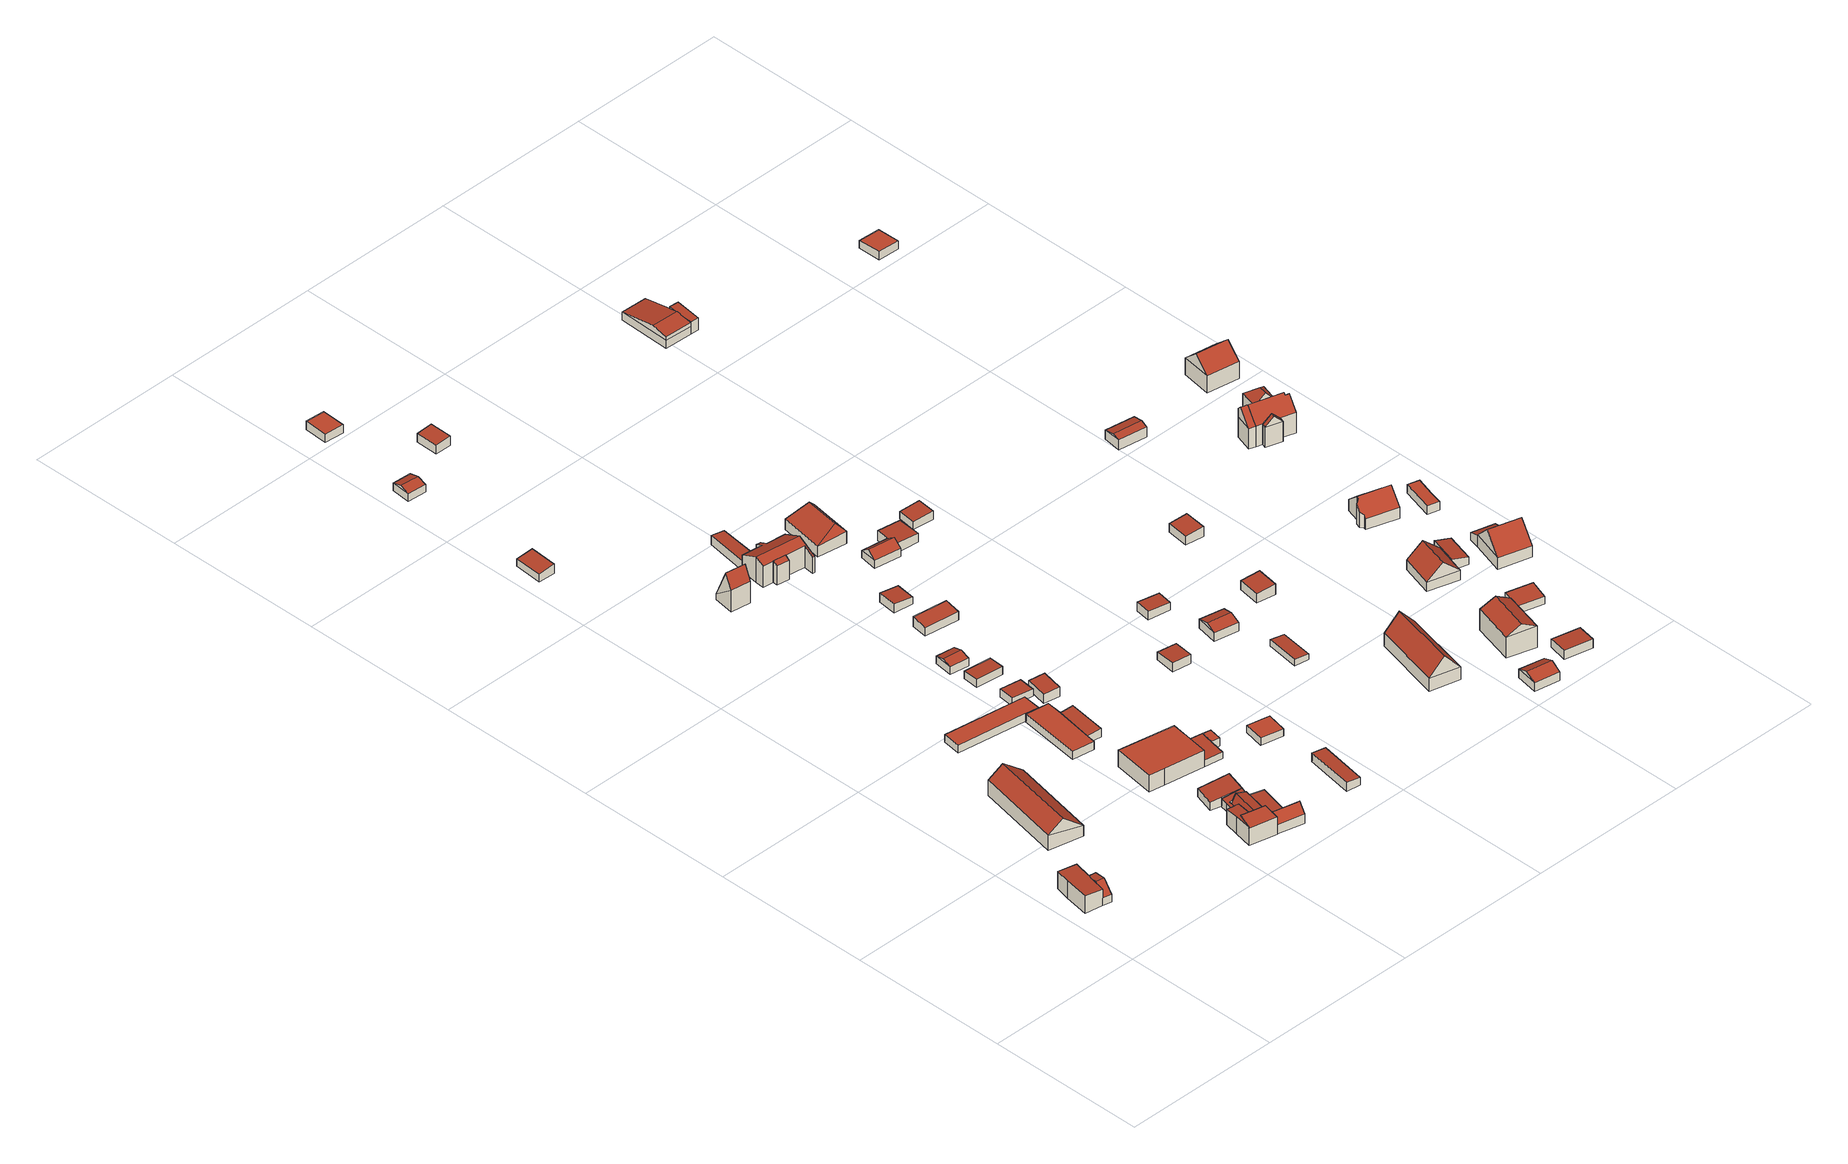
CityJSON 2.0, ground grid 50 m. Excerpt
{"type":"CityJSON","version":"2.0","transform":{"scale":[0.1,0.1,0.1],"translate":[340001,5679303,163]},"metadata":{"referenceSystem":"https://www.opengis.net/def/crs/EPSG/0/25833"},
"CityObjects":{
"building1":{"type":"Building","attributes":{"Gemeindeschluessel":14729160,"Geometrietyp2DReferenz":"3000","function":"31001_9998","roofType":"9999"},"children":["building1-1","building1-2"]},
"building1-1":{"type":"BuildingPart","attributes":{"Dachtyp_tdc":"tdcGableRoof","Dachneigung":45.2,"QualitaetDacherkennung":87,"Geometrietyp2DReferenz":"3000","roofType":"3100","measuredHeight":5.85},"parents":["building1"],"geometry":[{"type":"MultiSurface","lod":"2","boundaries":[[[0,1,2,3]],[[4,5,6,7]],[[5,0,3,6]],[[0,5,8]],[[1,0,8,9,10]],[[5,4,11,9,8]],[[3,2,7,6]],[[7,2,1,4]],[[9,11,10]],[[10,11,4,1]]],"semantics":{"surfaces":[{"type":"WallSurface"},{"type":"RoofSurface"},{"type":"GroundSurface"},{"type":"ClosureSurface"}],"values":[0,0,0,0,1,1,2,3,0,3]}}]},
"building1-2":{"type":"BuildingPart","attributes":{"Dachtyp_tdc":"tdcPolyFlatRoof","Dachneigung":2.84,"QualitaetDacherkennung":63,"Geometrietyp2DReferenz":"3000","roofType":"2100","measuredHeight":5.68},"parents":["building1"],"geometry":[{"type":"MultiSurface","lod":"2","boundaries":[[[12,13,4,7,14]],[[15,16,17,2,1]],[[16,18,19,17]],[[18,20,21,19]],[[20,12,14,21]],[[20,18,16,15,10,11,13,12]],[[14,7,2,17,19,21]],[[1,10,15]],[[11,4,13]],[[1,2,7,4]],[[1,4,11,10]]],"semantics":{"surfaces":[{"type":"WallSurface"},{"type":"RoofSurface"},{"type":"GroundSurface"},{"type":"ClosureSurface"}],"values":[0,0,0,0,0,1,2,0,0,3,3]}}]},
"building2":{"type":"Building","attributes":{"Dachtyp_tdc":"tdcGableRoof","Gemeindeschluessel":14729160,"Dachneigung":38.36,"QualitaetDacherkennung":38,"Geometrietyp2DReferenz":"3000","function":"31001_9998","roofType":"3100","measuredHeight":8.53},"geometry":[{"type":"MultiSurface","lod":"2","boundaries":[[[22,23,24,25]],[[23,26,27,24]],[[26,28,29,27]],[[28,22,25,29]],[[26,23,30]],[[22,28,31]],[[23,22,31,30]],[[28,26,30,31]],[[25,24,27,29]]],"semantics":{"surfaces":[{"type":"WallSurface"},{"type":"RoofSurface"},{"type":"GroundSurface"}],"values":[0,0,0,0,0,0,1,1,2]}}]},
"building3":{"type":"Building","attributes":{"Dachtyp_tdc":"tdcPolyFlatRoof","Gemeindeschluessel":14729160,"Dachneigung":0,"QualitaetDacherkennung":43,"Geometrietyp2DReferenz":"3000","function":"31001_9998","roofType":"1000","measuredHeight":5.67},"geometry":[{"type":"MultiSurface","lod":"2","boundaries":[[[32,33,34,35]],[[33,36,37,34]],[[36,38,39,37]],[[38,40,41,39]],[[40,32,35,41]],[[40,38,36,33,32]],[[35,34,37,39,41]]],"semantics":{"surfaces":[{"type":"WallSurface"},{"type":"RoofSurface"},{"type":"GroundSurface"}],"values":[0,0,0,0,0,1,2]}}]},
"building4":{"type":"Building","attributes":{"Gemeindeschluessel":14729160,"Geometrietyp2DReferenz":"3000","function":"31001_2463","roofType":"9999"},"children":["building4-1","building4-2"]},
"building4-1":{"type":"BuildingPart","attributes":{"Dachtyp_tdc":"tdcPolyFlatRoof","Dachneigung":2.79,"QualitaetDacherkennung":87,"Geometrietyp2DReferenz":"3000","roofType":"2100","measuredHeight":2.64},"parents":["building4"],"geometry":[{"type":"MultiSurface","lod":"2","boundaries":[[[42,43,44,45,46]],[[43,47,48,44]],[[47,49,50,48]],[[49,51,52,50]],[[51,53,54,55,52]],[[51,49,47,43,42,53]],[[55,45,44,48,50,52]],[[42,46,54,53]],[[46,45,55,54]]],"semantics":{"surfaces":[{"type":"WallSurface"},{"type":"RoofSurface"},{"type":"GroundSurface"},{"type":"ClosureSurface"}],"values":[0,0,0,0,0,1,2,0,3]}}]},
"building4-2":{"type":"BuildingPart","attributes":{"Dachtyp_tdc":"tdcPolyFlatRoof","Dachneigung":0,"QualitaetDacherkennung":55,"Geometrietyp2DReferenz":"3000","roofType":"1000","measuredHeight":2.6},"parents":["building4"],"geometry":[{"type":"MultiSurface","lod":"2","boundaries":[[[54,56,57,55]],[[56,58,59,57]],[[58,60,61,59]],[[60,62,63,61]],[[62,64,65,63]],[[64,46,45,65]],[[46,64,62,60,58,56,54]],[[55,57,59,61,63,65,45]],[[55,45,46,54]]],"semantics":{"surfaces":[{"type":"WallSurface"},{"type":"RoofSurface"},{"type":"GroundSurface"},{"type":"ClosureSurface"}],"values":[0,0,0,0,0,0,1,2,3]}}]},
"building5":{"type":"Building","attributes":{"Gemeindeschluessel":14729160,"Geometrietyp2DReferenz":"3000","function":"31001_9998","roofType":"9999"},"children":["building5-1","building5-2","building5-3"]},
"building5-1":{"type":"BuildingPart","attributes":{"Dachtyp_tdc":"tdcPolyFlatRoof","Dachneigung":4.93,"QualitaetDacherkennung":81,"Geometrietyp2DReferenz":"3000","roofType":"2100","measuredHeight":3.5},"parents":["building5"],"geometry":[{"type":"MultiSurface","lod":"2","boundaries":[[[66,67,68,69]],[[67,70,71,68]],[[72,73,74,75,76]],[[73,66,69,74]],[[73,72,70,67,66]],[[69,68,71,75,74]],[[72,76,70]],[[76,75,71,70]]],"semantics":{"surfaces":[{"type":"WallSurface"},{"type":"RoofSurface"},{"type":"GroundSurface"},{"type":"ClosureSurface"}],"values":[0,0,0,0,1,2,0,3]}}]},
"building5-2":{"type":"BuildingPart","attributes":{"Dachtyp_tdc":"tdcPolyFlatRoof","Dachneigung":7.7,"QualitaetDacherkennung":69,"Geometrietyp2DReferenz":"3000","roofType":"2100","measuredHeight":3.47},"parents":["building5"],"geometry":[{"type":"MultiSurface","lod":"2","boundaries":[[[77,78,79,80]],[[78,81,82,79]],[[83,84,85]],[[84,86,87,85]],[[86,76,75,87]],[[70,77,80,71]],[[70,76,86,84,83,81,78,77]],[[80,79,82,85,87,75,71]],[[83,85,82,81]],[[71,75,76,70]]],"semantics":{"surfaces":[{"type":"WallSurface"},{"type":"RoofSurface"},{"type":"GroundSurface"},{"type":"ClosureSurface"}],"values":[0,0,0,0,0,0,1,2,3,3]}}]},
"building5-3":{"type":"BuildingPart","attributes":{"Dachtyp_tdc":"tdcPolyFlatRoof","Dachneigung":4.91,"QualitaetDacherkennung":80,"Geometrietyp2DReferenz":"3000","roofType":"2100","measuredHeight":5.95},"parents":["building5"],"geometry":[{"type":"MultiSurface","lod":"2","boundaries":[[[88,89,85,90]],[[91,92,37,82,81]],[[92,93,34,37]],[[93,94,35,34]],[[94,95,96,35]],[[95,88,90,96]],[[95,94,93,92,91,89,88]],[[90,85,82,37,34,35,96]],[[91,81,83,85,89]],[[81,82,85,83]]],"semantics":{"surfaces":[{"type":"WallSurface"},{"type":"RoofSurface"},{"type":"GroundSurface"},{"type":"ClosureSurface"}],"values":[0,0,0,0,0,0,1,2,0,3]}}]},
"building6":{"type":"Building","attributes":{"Dachtyp_tdc":"tdcGableRoof","Gemeindeschluessel":14729160,"Dachneigung":63.28,"QualitaetDacherkennung":6,"Geometrietyp2DReferenz":"3000","function":"31001_9998","roofType":"3100","measuredHeight":4.86},"geometry":[{"type":"MultiSurface","lod":"2","boundaries":[[[97,98,99,100]],[[98,101,102,99]],[[101,103,104,102]],[[103,97,100,104]],[[101,98,105]],[[97,103,106]],[[98,97,106,105]],[[103,101,105,106]],[[100,99,102,104]]],"semantics":{"surfaces":[{"type":"WallSurface"},{"type":"RoofSurface"},{"type":"GroundSurface"}],"values":[0,0,0,0,0,0,1,1,2]}}]},
"building7":{"type":"Building","attributes":{"Dachtyp_tdc":"tdcGableRoof","Gemeindeschluessel":14729160,"Dachneigung":45.43,"QualitaetDacherkennung":83,"Geometrietyp2DReferenz":"3000","function":"31001_9998","roofType":"3100","measuredHeight":5.73},"geometry":[{"type":"MultiSurface","lod":"2","boundaries":[[[107,108,104,109]],[[108,110,111,104]],[[110,112,113,111]],[[112,114,115,113]],[[114,116,117,115]],[[116,118,119,117]],[[118,107,109,119]],[[114,112,110,108,107]],[[107,118,116,114]],[[109,104,111,113,115,117,119]]],"semantics":{"surfaces":[{"type":"WallSurface"},{"type":"RoofSurface"},{"type":"GroundSurface"}],"values":[0,0,0,0,0,0,0,1,1,2]}}]},
"building8":{"type":"Building","attributes":{"Dachtyp_tdc":"tdcPolyFlatRoof","Gemeindeschluessel":14729160,"Dachneigung":6.36,"QualitaetDacherkennung":87,"Geometrietyp2DReferenz":"3000","function":"31001_9998","roofType":"2100","measuredHeight":2.95},"geometry":[{"type":"MultiSurface","lod":"2","boundaries":[[[120,121,122,123]],[[121,124,125,122]],[[124,126,127,125]],[[126,120,123,127]],[[126,124,121,120]],[[123,122,125,127]]],"semantics":{"surfaces":[{"type":"WallSurface"},{"type":"RoofSurface"},{"type":"GroundSurface"}],"values":[0,0,0,0,1,2]}}]},
"building9":{"type":"Building","attributes":{"Dachtyp_tdc":"tdcPolyFlatRoof","Gemeindeschluessel":14729160,"Dachneigung":3.91,"QualitaetDacherkennung":87,"Geometrietyp2DReferenz":"3000","function":"31001_9998","roofType":"2100","measuredHeight":2.63},"geometry":[{"type":"MultiSurface","lod":"2","boundaries":[[[110,128,104,111]],[[128,129,102,104]],[[129,130,131,102]],[[130,110,111,131]],[[130,129,128,110]],[[111,104,102,131]]],"semantics":{"surfaces":[{"type":"WallSurface"},{"type":"RoofSurface"},{"type":"GroundSurface"}],"values":[0,0,0,0,1,2]}}]},
"building10":{"type":"Building","attributes":{"Gemeindeschluessel":14729160,"Geometrietyp2DReferenz":"3000","function":"31001_9998","roofType":"9999"},"children":["building10-1","building10-2","building10-3"]},
"building10-1":{"type":"BuildingPart","attributes":{"Dachtyp_tdc":"tdcPolyFlatRoof","Dachneigung":0,"QualitaetDacherkennung":60,"Geometrietyp2DReferenz":"3000","roofType":"1000","measuredHeight":5.4},"parents":["building10"],"geometry":[{"type":"MultiSurface","lod":"2","boundaries":[[[132,133,134,135]],[[133,136,137,138,134]],[[139,140,141,142,143]],[[140,144,145,141]],[[144,132,135,145]],[[144,140,139,136,133,132]],[[135,134,138,142,141,145]],[[143,137,136,139]],[[143,142,138,137]]],"semantics":{"surfaces":[{"type":"WallSurface"},{"type":"RoofSurface"},{"type":"GroundSurface"},{"type":"ClosureSurface"}],"values":[0,0,0,0,0,1,2,0,3]}}]},
"building10-2":{"type":"BuildingPart","attributes":{"Dachtyp_tdc":"tdcPolyFlatRoof","Dachneigung":0,"QualitaetDacherkennung":81,"Geometrietyp2DReferenz":"3000","roofType":"1000","measuredHeight":2.64},"parents":["building10"],"geometry":[{"type":"MultiSurface","lod":"2","boundaries":[[[146,147,148,149]],[[147,150,151,152,148]],[[153,146,149,154]],[[153,155,150,147,146]],[[149,148,152,154]],[[155,151,150]],[[154,152,151,155,153]]],"semantics":{"surfaces":[{"type":"WallSurface"},{"type":"RoofSurface"},{"type":"GroundSurface"},{"type":"ClosureSurface"}],"values":[0,0,0,1,2,0,3]}}]},
"building10-3":{"type":"BuildingPart","attributes":{"Dachtyp_tdc":"tdcPolyFlatRoof","Dachneigung":3.53,"QualitaetDacherkennung":69,"Geometrietyp2DReferenz":"3000","roofType":"2100","measuredHeight":2.71},"parents":["building10"],"geometry":[{"type":"MultiSurface","lod":"2","boundaries":[[[137,156,153,154,138]],[[151,157,158,152]],[[157,143,142,158]],[[157,151,155,156,137,143]],[[142,138,154,152,158]],[[138,142,143,137]],[[155,153,156]],[[151,152,154,153,155]]],"semantics":{"surfaces":[{"type":"WallSurface"},{"type":"RoofSurface"},{"type":"GroundSurface"},{"type":"ClosureSurface"}],"values":[0,0,0,1,2,3,0,3]}}]},
"building11":{"type":"Building","attributes":{"Dachtyp_tdc":"tdcPolyFlatRoof","Gemeindeschluessel":14729160,"Dachneigung":4.97,"QualitaetDacherkennung":74,"Geometrietyp2DReferenz":"3000","function":"31001_9998","roofType":"2100","measuredHeight":2.82},"geometry":[{"type":"MultiSurface","lod":"2","boundaries":[[[159,160,161,162]],[[160,163,164,161]],[[163,165,166,164]],[[165,159,162,166]],[[165,163,160,159]],[[162,161,164,166]]],"semantics":{"surfaces":[{"type":"WallSurface"},{"type":"RoofSurface"},{"type":"GroundSurface"}],"values":[0,0,0,0,1,2]}}]},
"building12":{"type":"Building","attributes":{"Dachtyp_tdc":"tdcPolyFlatRoof","Gemeindeschluessel":14729160,"Dachneigung":3.54,"QualitaetDacherkennung":85,"Geometrietyp2DReferenz":"3000","function":"31001_9998","roofType":"2100","measuredHeight":2.76},"geometry":[{"type":"MultiSurface","lod":"2","boundaries":[[[167,168,169,170]],[[168,171,172,169]],[[171,173,174,172]],[[173,167,170,174]],[[173,171,168,167]],[[170,169,172,174]]],"semantics":{"surfaces":[{"type":"WallSurface"},{"type":"RoofSurface"},{"type":"GroundSurface"}],"values":[0,0,0,0,1,2]}}]},
"building13":{"type":"Building","attributes":{"Dachtyp_tdc":"tdcGableRoof","Gemeindeschluessel":14729160,"Dachneigung":17.17,"QualitaetDacherkennung":89,"Geometrietyp2DReferenz":"3000","function":"31001_9998","roofType":"3100","measuredHeight":3.33},"geometry":[{"type":"MultiSurface","lod":"2","boundaries":[[[175,176,177,178]],[[176,179,180,177]],[[179,181,182,180]],[[181,175,178,182]],[[179,176,183]],[[175,181,184]],[[176,175,184,183]],[[181,179,183,184]],[[178,177,180,182]]],"semantics":{"surfaces":[{"type":"WallSurface"},{"type":"RoofSurface"},{"type":"GroundSurface"}],"values":[0,0,0,0,0,0,1,1,2]}}]},
"building14":{"type":"Building","attributes":{"Dachtyp_tdc":"tdcGableRoof","Gemeindeschluessel":14729160,"Dachneigung":65.73,"QualitaetDacherkennung":9,"Geometrietyp2DReferenz":"3000","function":"31001_9998","roofType":"3100","measuredHeight":11.37},"geometry":[{"type":"MultiSurface","lod":"2","boundaries":[[[185,186,187,188]],[[186,189,190,187]],[[189,191,192,190]],[[191,185,188,192]],[[189,186,193]],[[185,191,194]],[[186,185,194,193]],[[191,189,193,194]],[[188,187,190,192]]],"semantics":{"surfaces":[{"type":"WallSurface"},{"type":"RoofSurface"},{"type":"GroundSurface"}],"values":[0,0,0,0,0,0,1,1,2]}}]},
"building15":{"type":"Building","attributes":{"Dachtyp_tdc":"tdcPolyFlatRoof","Gemeindeschluessel":14729160,"Dachneigung":3.47,"QualitaetDacherkennung":71,"Geometrietyp2DReferenz":"3000","function":"31001_9998","roofType":"2100","measuredHeight":2.74},"geometry":[{"type":"MultiSurface","lod":"2","boundaries":[[[195,196,197,198]],[[196,199,200,197]],[[199,201,202,200]],[[201,195,198,202]],[[201,199,196,195]],[[198,197,200,202]]],"semantics":{"surfaces":[{"type":"WallSurface"},{"type":"RoofSurface"},{"type":"GroundSurface"}],"values":[0,0,0,0,1,2]}}]},
"building16":{"type":"Building","attributes":{"Dachtyp_tdc":"tdcGableRoof","Gemeindeschluessel":14729160,"Dachneigung":19.28,"QualitaetDacherkennung":87,"Geometrietyp2DReferenz":"3000","function":"31001_9998","roofType":"3100","measuredHeight":3.38},"geometry":[{"type":"MultiSurface","lod":"2","boundaries":[[[203,204,205,206]],[[204,207,208,205]],[[207,209,210,208]],[[209,203,206,210]],[[207,204,211]],[[203,209,212]],[[204,203,212,211]],[[209,207,211,212]],[[206,205,208,210]]],"semantics":{"surfaces":[{"type":"WallSurface"},{"type":"RoofSurface"},{"type":"GroundSurface"}],"values":[0,0,0,0,0,0,1,1,2]}}]},
"building17":{"type":"Building","attributes":{"Dachtyp_tdc":"tdcPolyFlatRoof","Gemeindeschluessel":14729160,"Dachneigung":3.71,"QualitaetDacherkennung":81,"Geometrietyp2DReferenz":"3000","function":"31001_9998","roofType":"2100","measuredHeight":3.2},"geometry":[{"type":"MultiSurface","lod":"2","boundaries":[[[213,214,215,216]],[[214,217,218,215]],[[217,219,220,218]],[[219,213,216,220]],[[219,217,214,213]],[[216,215,218,220]]],"semantics":{"surfaces":[{"type":"WallSurface"},{"type":"RoofSurface"},{"type":"GroundSurface"}],"values":[0,0,0,0,1,2]}}]},
"building18":{"type":"Building","attributes":{"Dachtyp_tdc":"tdcPolyFlatRoof","Gemeindeschluessel":14729160,"Dachneigung":3.23,"QualitaetDacherkennung":92,"Geometrietyp2DReferenz":"3000","function":"31001_9998","roofType":"2100","measuredHeight":2.87},"geometry":[{"type":"MultiSurface","lod":"2","boundaries":[[[221,222,223,224]],[[222,225,226,223]],[[225,227,228,226]],[[227,221,224,228]],[[227,225,222,221]],[[224,223,226,228]]],"semantics":{"surfaces":[{"type":"WallSurface"},{"type":"RoofSurface"},{"type":"GroundSurface"}],"values":[0,0,0,0,1,2]}}]},
"building19":{"type":"Building","attributes":{"Dachtyp_tdc":"tdcPolyFlatRoof","Gemeindeschluessel":14729160,"Dachneigung":0,"QualitaetDacherkennung":91,"Geometrietyp2DReferenz":"3000","function":"31001_9998","roofType":"1000","measuredHeight":2.66},"geometry":[{"type":"MultiSurface","lod":"2","boundaries":[[[229,230,231,232]],[[230,233,234,231]],[[233,235,236,234]],[[235,229,232,236]],[[235,233,230,229]],[[232,231,234,236]]],"semantics":{"surfaces":[{"type":"WallSurface"},{"type":"RoofSurface"},{"type":"GroundSurface"}],"values":[0,0,0,0,1,2]}}]},
"building20":{"type":"Building","attributes":{"Dachtyp_tdc":"tdcPolyFlatRoof","Gemeindeschluessel":14729160,"Dachneigung":0,"QualitaetDacherkennung":82,"Geometrietyp2DReferenz":"3000","function":"31001_9998","roofType":"1000","measuredHeight":2.41},"geometry":[{"type":"MultiSurface","lod":"2","boundaries":[[[237,238,239,240]],[[238,241,242,239]],[[241,243,244,242]],[[243,237,240,244]],[[243,241,238,237]],[[240,239,242,244]]],"semantics":{"surfaces":[{"type":"WallSurface"},{"type":"RoofSurface"},{"type":"GroundSurface"}],"values":[0,0,0,0,1,2]}}]},
"building21":{"type":"Building","attributes":{"Dachtyp_tdc":"tdcPolyFlatRoof","Gemeindeschluessel":14729160,"Dachneigung":6.79,"QualitaetDacherkennung":74,"Geometrietyp2DReferenz":"3000","function":"31001_9998","roofType":"2100","measuredHeight":3.31},"geometry":[{"type":"MultiSurface","lod":"2","boundaries":[[[245,246,247,248]],[[246,249,250,247]],[[249,251,252,250]],[[251,245,248,252]],[[251,249,246,245]],[[248,247,250,252]]],"semantics":{"surfaces":[{"type":"WallSurface"},{"type":"RoofSurface"},{"type":"GroundSurface"}],"values":[0,0,0,0,1,2]}}]},
"building22":{"type":"Building","attributes":{"Gemeindeschluessel":14729160,"Geometrietyp2DReferenz":"3000","function":"31001_9998","roofType":"9999"},"children":["building22-1","building22-2"]},
"building22-1":{"type":"BuildingPart","attributes":{"Dachtyp_tdc":"tdcPolyFlatRoof","Dachneigung":26.04,"QualitaetDacherkennung":68,"Geometrietyp2DReferenz":"3000","roofType":"2100","measuredHeight":7.07},"parents":["building22"],"geometry":[{"type":"MultiSurface","lod":"2","boundaries":[[[253,254,255,256,257]],[[254,258,259,255]],[[258,260,261,259]],[[260,262,261]],[[260,258,254,253]],[[256,255,259,261]],[[257,262,260,253]],[[257,256,261,262]]],"semantics":{"surfaces":[{"type":"WallSurface"},{"type":"RoofSurface"},{"type":"GroundSurface"},{"type":"ClosureSurface"}],"values":[0,0,0,0,1,2,0,3]}}]},
"building22-2":{"type":"BuildingPart","attributes":{"Dachtyp_tdc":"tdcGableRoof","Dachneigung":27.37,"QualitaetDacherkennung":63,"Geometrietyp2DReferenz":"3000","roofType":"3100","measuredHeight":8.35},"parents":["building22"],"geometry":[{"type":"MultiSurface","lod":"2","boundaries":[[[263,264,265,266]],[[264,257,256,265]],[[262,267,268,261]],[[267,269,270,268]],[[269,271,272,270]],[[271,273,274,272]],[[273,275,276,274]],[[275,277,278,276]],[[277,279,280,278]],[[279,281,282,280]],[[281,283,284,282]],[[283,285,286,284]],[[285,287,288,286]],[[287,289,290,288]],[[289,263,266,290]],[[285,283,281,279,277,275,273,271,269]],[[269,267,262,257,264,263,289,287,285]],[[266,265,256,261,268,270,272,274,276,278,280,282,284,286,288,290]],[[262,261,256,257]]],"semantics":{"surfaces":[{"type":"WallSurface"},{"type":"RoofSurface"},{"type":"GroundSurface"},{"type":"ClosureSurface"}],"values":[0,0,0,0,0,0,0,0,0,0,0,0,0,0,0,1,1,2,3]}}]},
"building23":{"type":"Building","attributes":{"Dachtyp_tdc":"tdcPolyFlatRoof","Gemeindeschluessel":14729160,"Dachneigung":4.79,"QualitaetDacherkennung":93,"Geometrietyp2DReferenz":"3000","function":"31001_9998","roofType":"2100","measuredHeight":3.03},"geometry":[{"type":"MultiSurface","lod":"2","boundaries":[[[291,292,293,294]],[[292,295,296,293]],[[295,297,298,296]],[[297,291,294,298]],[[297,295,292,291]],[[294,293,296,298]]],"semantics":{"surfaces":[{"type":"WallSurface"},{"type":"RoofSurface"},{"type":"GroundSurface"}],"values":[0,0,0,0,1,2]}}]},
"building24":{"type":"Building","attributes":{"Dachtyp_tdc":"tdcPolyFlatRoof","Gemeindeschluessel":14729160,"Dachneigung":6.02,"QualitaetDacherkennung":89,"Geometrietyp2DReferenz":"3000","function":"31001_9998","roofType":"2100","measuredHeight":3},"geometry":[{"type":"MultiSurface","lod":"2","boundaries":[[[299,300,301,302]],[[300,303,304,301]],[[303,305,306,304]],[[305,299,302,306]],[[305,303,300,299]],[[302,301,304,306]]],"semantics":{"surfaces":[{"type":"WallSurface"},{"type":"RoofSurface"},{"type":"GroundSurface"}],"values":[0,0,0,0,1,2]}}]},
"building25":{"type":"Building","attributes":{"Dachtyp_tdc":"tdcPolyFlatRoof","Gemeindeschluessel":14729160,"Dachneigung":4.57,"QualitaetDacherkennung":88,"Geometrietyp2DReferenz":"3000","function":"31001_9998","roofType":"2100","measuredHeight":3.2},"geometry":[{"type":"MultiSurface","lod":"2","boundaries":[[[307,308,309,310]],[[308,311,312,309]],[[311,313,314,312]],[[313,307,310,314]],[[313,311,308,307]],[[310,309,312,314]]],"semantics":{"surfaces":[{"type":"WallSurface"},{"type":"RoofSurface"},{"type":"GroundSurface"}],"values":[0,0,0,0,1,2]}}]},
"building26":{"type":"Building","attributes":{"Dachtyp_tdc":"tdcPolyFlatRoof","Gemeindeschluessel":14729160,"Dachneigung":4.51,"QualitaetDacherkennung":83,"Geometrietyp2DReferenz":"3000","function":"31001_9998","roofType":"2100","measuredHeight":2.94},"geometry":[{"type":"MultiSurface","lod":"2","boundaries":[[[315,316,317,318]],[[316,319,320,317]],[[319,321,322,320]],[[321,315,318,322]],[[321,319,316,315]],[[318,317,320,322]]],"semantics":{"surfaces":[{"type":"WallSurface"},{"type":"RoofSurface"},{"type":"GroundSurface"}],"values":[0,0,0,0,1,2]}}]},
"building27":{"type":"Building","attributes":{"Dachtyp_tdc":"tdcHipAndGableRoof","Gemeindeschluessel":14729160,"Dachneigung":14.2,"QualitaetDacherkennung":47,"Geometrietyp2DReferenz":"3000","function":"31001_9998","roofType":"5000","measuredHeight":5.48},"geometry":[{"type":"MultiSurface","lod":"2","boundaries":[[[323,324,325,326]],[[324,327,328,325]],[[327,329,330,328]],[[329,323,326,330]],[[327,324,331]],[[323,329,332]],[[324,323,332,331]],[[329,327,331,332]],[[326,325,328,330]]],"semantics":{"surfaces":[{"type":"WallSurface"},{"type":"RoofSurface"},{"type":"GroundSurface"}],"values":[0,0,0,0,1,0,1,1,2]}}]},
"building28":{"type":"Building","attributes":{"Dachtyp_tdc":"tdcFreeFormRoof","Gemeindeschluessel":14729160,"Dachneigung":36.66,"QualitaetDacherkennung":87,"Geometrietyp2DReferenz":"3000","function":"31001_9998","roofType":"5000","measuredHeight":4.56},"geometry":[{"type":"MultiSurface","lod":"2","boundaries":[[[333,334,335,336]],[[334,337,338,335]],[[337,339,340,338]],[[339,333,336,340]],[[341,339,337,342]],[[341,342,334,333]],[[333,339,341]],[[337,334,342]],[[336,335,338,340]]],"semantics":{"surfaces":[{"type":"WallSurface"},{"type":"RoofSurface"},{"type":"GroundSurface"}],"values":[0,0,0,0,1,1,0,0,2]}}]},
"building29":{"type":"Building","attributes":{"Dachtyp_tdc":"tdcPolyFlatRoof","Gemeindeschluessel":14729160,"Dachneigung":3.87,"QualitaetDacherkennung":78,"Geometrietyp2DReferenz":"3000","function":"31001_9998","roofType":"2100","measuredHeight":3.25},"geometry":[{"type":"MultiSurface","lod":"2","boundaries":[[[343,344,345,346]],[[344,347,348,345]],[[347,349,350,348]],[[349,351,352,350]],[[351,343,346,352]],[[351,349,347,344,343]],[[346,345,348,350,352]]],"semantics":{"surfaces":[{"type":"WallSurface"},{"type":"RoofSurface"},{"type":"GroundSurface"}],"values":[0,0,0,0,0,1,2]}}]},
"building30":{"type":"Building","attributes":{"Dachtyp_tdc":"tdcPolyFlatRoof","Gemeindeschluessel":14729160,"Dachneigung":3.21,"QualitaetDacherkennung":69,"Geometrietyp2DReferenz":"3000","function":"31001_9998","roofType":"2100","measuredHeight":2.92},"geometry":[{"type":"MultiSurface","lod":"2","boundaries":[[[353,354,355,356]],[[354,357,358,355]],[[357,359,360,358]],[[359,353,356,360]],[[359,357,354,353]],[[356,355,358,360]]],"semantics":{"surfaces":[{"type":"WallSurface"},{"type":"RoofSurface"},{"type":"GroundSurface"}],"values":[0,0,0,0,1,2]}}]},
"building31":{"type":"Building","attributes":{"Dachtyp_tdc":"tdcPolyFlatRoof","Gemeindeschluessel":14729160,"Dachneigung":5.47,"QualitaetDacherkennung":69,"Geometrietyp2DReferenz":"3000","function":"31001_9998","roofType":"2100","measuredHeight":2.25},"geometry":[{"type":"MultiSurface","lod":"2","boundaries":[[[361,362,363,364]],[[362,365,366,363]],[[365,367,368,366]],[[367,361,364,368]],[[367,365,362,361]],[[364,363,366,368]]],"semantics":{"surfaces":[{"type":"WallSurface"},{"type":"RoofSurface"},{"type":"GroundSurface"}],"values":[0,0,0,0,1,2]}}]},
"building32":{"type":"Building","attributes":{"Dachtyp_tdc":"tdcGableRoof","Gemeindeschluessel":14729160,"Dachneigung":16,"QualitaetDacherkennung":83,"Geometrietyp2DReferenz":"3000","function":"31001_9998","roofType":"3100","measuredHeight":3.89},"geometry":[{"type":"MultiSurface","lod":"2","boundaries":[[[369,370,371,372]],[[370,373,374,371]],[[373,375,376,374]],[[375,369,372,376]],[[373,370,377]],[[369,375,378]],[[370,369,378,377]],[[375,373,377,378]],[[372,371,374,376]]],"semantics":{"surfaces":[{"type":"WallSurface"},{"type":"RoofSurface"},{"type":"GroundSurface"}],"values":[0,0,0,0,0,0,1,1,2]}}]},
"building33":{"type":"Building","attributes":{"Dachtyp_tdc":"tdcPolyFlatRoof","Gemeindeschluessel":14729160,"Dachneigung":3.23,"QualitaetDacherkennung":74,"Geometrietyp2DReferenz":"3000","function":"31001_9998","roofType":"2100","measuredHeight":2.82},"geometry":[{"type":"MultiSurface","lod":"2","boundaries":[[[379,380,381,382]],[[380,383,384,381]],[[383,385,386,384]],[[385,379,382,386]],[[385,383,380,379]],[[382,381,384,386]]],"semantics":{"surfaces":[{"type":"WallSurface"},{"type":"RoofSurface"},{"type":"GroundSurface"}],"values":[0,0,0,0,1,2]}}]},
"building34":{"type":"Building","attributes":{"Dachtyp_tdc":"tdcGableRoof","Gemeindeschluessel":14729160,"Dachneigung":48.8,"QualitaetDacherkennung":37,"Geometrietyp2DReferenz":"3000","function":"31001_9998","roofType":"3100","measuredHeight":9.59},"geometry":[{"type":"MultiSurface","lod":"2","boundaries":[[[387,388,389,390]],[[388,391,392,389]],[[391,393,394,392]],[[393,387,390,394]],[[391,388,395]],[[387,393,396]],[[388,387,396,395]],[[393,391,395,396]],[[390,389,392,394]]],"semantics":{"surfaces":[{"type":"WallSurface"},{"type":"RoofSurface"},{"type":"GroundSurface"}],"values":[0,0,0,0,0,0,1,1,2]}}]},
"building35":{"type":"Building","attributes":{"Dachtyp_tdc":"tdcPolyFlatRoof","Gemeindeschluessel":14729160,"Dachneigung":4.71,"QualitaetDacherkennung":81,"Geometrietyp2DReferenz":"3000","function":"31001_9998","roofType":"2100","measuredHeight":3.44},"geometry":[{"type":"MultiSurface","lod":"2","boundaries":[[[397,398,399,400]],[[398,401,402,399]],[[401,403,404,402]],[[403,397,400,404]],[[403,401,398,397]],[[400,399,402,404]]],"semantics":{"surfaces":[{"type":"WallSurface"},{"type":"RoofSurface"},{"type":"GroundSurface"}],"values":[0,0,0,0,1,2]}}]},
"building36":{"type":"Building","attributes":{"Dachtyp_tdc":"tdcGableRoof","Gemeindeschluessel":14729160,"Dachneigung":25.23,"QualitaetDacherkennung":91,"Geometrietyp2DReferenz":"3000","function":"31001_9998","roofType":"3100","measuredHeight":4.44},"geometry":[{"type":"MultiSurface","lod":"2","boundaries":[[[405,406,407,408]],[[406,409,410,407]],[[409,411,412,410]],[[411,405,408,412]],[[409,406,413]],[[405,411,414]],[[406,405,414,413]],[[411,409,413,414]],[[408,407,410,412]]],"semantics":{"surfaces":[{"type":"WallSurface"},{"type":"RoofSurface"},{"type":"GroundSurface"}],"values":[0,0,0,0,0,0,1,1,2]}}]},
"building37":{"type":"Building","attributes":{"Dachtyp_tdc":"tdcGableRoof","Gemeindeschluessel":14729160,"Dachneigung":27.83,"QualitaetDacherkennung":55,"Geometrietyp2DReferenz":"3000","function":"31001_9998","roofType":"3100","measuredHeight":9.44},"geometry":[{"type":"MultiSurface","lod":"2","boundaries":[[[415,416,417,418]],[[416,419,420,417]],[[419,421,422,420]],[[421,415,418,422]],[[419,416,423]],[[415,421,424]],[[416,415,424,423]],[[421,419,423,424]],[[418,417,420,422]]],"semantics":{"surfaces":[{"type":"WallSurface"},{"type":"RoofSurface"},{"type":"GroundSurface"}],"values":[0,0,0,0,0,0,1,1,2]}}]},
"building38":{"type":"Building","attributes":{"Dachtyp_tdc":"tdcPolyFlatRoof","Gemeindeschluessel":14729160,"Dachneigung":3.26,"QualitaetDacherkennung":68,"Geometrietyp2DReferenz":"3000","function":"31001_9998","roofType":"2100","measuredHeight":3.14},"geometry":[{"type":"MultiSurface","lod":"2","boundaries":[[[425,426,427,428]],[[426,429,430,427]],[[429,431,432,430]],[[431,425,428,432]],[[431,429,426,425]],[[428,427,430,432]]],"semantics":{"surfaces":[{"type":"WallSurface"},{"type":"RoofSurface"},{"type":"GroundSurface"}],"values":[0,0,0,0,1,2]}}]},
"building39":{"type":"Building","attributes":{"Dachtyp_tdc":"tdcPolyFlatRoof","Gemeindeschluessel":14729160,"Dachneigung":4,"QualitaetDacherkennung":79,"Geometrietyp2DReferenz":"3000","function":"31001_9998","roofType":"2100","measuredHeight":3.01},"geometry":[{"type":"MultiSurface","lod":"2","boundaries":[[[433,434,435,436]],[[434,437,438,435]],[[437,439,440,438]],[[439,433,436,440]],[[439,437,434,433]],[[436,435,438,440]]],"semantics":{"surfaces":[{"type":"WallSurface"},{"type":"RoofSurface"},{"type":"GroundSurface"}],"values":[0,0,0,0,1,2]}}]},
"building40":{"type":"Building","attributes":{"Gemeindeschluessel":14729160,"Geometrietyp2DReferenz":"3000","function":"31001_9998","roofType":"9999"},"children":["building40-1","building40-2"]},
"building40-1":{"type":"BuildingPart","attributes":{"Dachtyp_tdc":"tdcPolyFlatRoof","Dachneigung":6.06,"QualitaetDacherkennung":76,"Geometrietyp2DReferenz":"3000","roofType":"2100","measuredHeight":4.87},"parents":["building40"],"geometry":[{"type":"MultiSurface","lod":"2","boundaries":[[[441,442,443,444,445,446]],[[442,447,448,443]],[[447,449,450,451,452,448]],[[447,442,441,453,454,449]],[[452,444,443,448]],[[446,453,441]],[[454,450,449]],[[445,444,452,451]],[[445,451,450,454,453,446]]],"semantics":{"surfaces":[{"type":"WallSurface"},{"type":"RoofSurface"},{"type":"GroundSurface"},{"type":"ClosureSurface"}],"values":[0,0,0,1,2,0,0,3,3]}}]},
"building40-2":{"type":"BuildingPart","attributes":{"Dachtyp_tdc":"tdcGableRoof","Dachneigung":10.37,"QualitaetDacherkennung":67,"Geometrietyp2DReferenz":"3000","roofType":"3100","measuredHeight":4.75},"parents":["building40"],"geometry":[{"type":"MultiSurface","lod":"2","boundaries":[[[455,456,457,458]],[[456,459,460,457]],[[459,445,444,460]],[[451,455,458,452]],[[461,450,454,462,463]],[[459,456,463,462,453,446]],[[459,446,445]],[[451,450,461,455]],[[455,461,463,456]],[[458,457,460,444,452]],[[452,444,445,451]],[[453,462,454]],[[445,446,453,454,450,451]]],"semantics":{"surfaces":[{"type":"WallSurface"},{"type":"RoofSurface"},{"type":"GroundSurface"},{"type":"ClosureSurface"}],"values":[0,0,0,0,1,1,0,0,0,2,3,0,3]}}]},
"building41":{"type":"Building","attributes":{"Dachtyp_tdc":"tdcPolyFlatRoof","Gemeindeschluessel":14729160,"Dachneigung":5.86,"QualitaetDacherkennung":77,"Geometrietyp2DReferenz":"3000","function":"31001_9998","roofType":"2100","measuredHeight":3.13},"geometry":[{"type":"MultiSurface","lod":"2","boundaries":[[[464,465,466,467]],[[465,468,469,466]],[[468,470,471,469]],[[470,464,467,471]],[[470,468,465,464]],[[467,466,469,471]]],"semantics":{"surfaces":[{"type":"WallSurface"},{"type":"RoofSurface"},{"type":"GroundSurface"}],"values":[0,0,0,0,1,2]}}]},
"building42":{"type":"Building","attributes":{"Gemeindeschluessel":14729160,"Geometrietyp2DReferenz":"3000","function":"31001_9998","roofType":"9999"},"children":["building42-1","building42-2"]},
"building42-1":{"type":"BuildingPart","attributes":{"Dachtyp_tdc":"tdcGableRoof","Dachneigung":43.02,"QualitaetDacherkennung":82,"Geometrietyp2DReferenz":"3000","roofType":"3100","measuredHeight":7.62},"parents":["building42"],"geometry":[{"type":"MultiSurface","lod":"2","boundaries":[[[472,473,474,475]],[[476,477,478,479]],[[477,480,481,478]],[[480,482,483,481]],[[482,472,475,483]],[[482,484,485,472]],[[486,485,484,487,488,489]],[[476,489,488,477]],[[477,488,487,480]],[[480,487,484,482]],[[472,485,486,473]],[[475,474,479,478,481,483]],[[479,474,473,476]],[[473,486,489,476]]],"semantics":{"surfaces":[{"type":"WallSurface"},{"type":"RoofSurface"},{"type":"GroundSurface"},{"type":"ClosureSurface"}],"values":[0,0,0,0,0,1,1,0,0,0,0,2,3,3]}}]},
"building42-2":{"type":"BuildingPart","attributes":{"Dachtyp_tdc":"tdcPolyFlatRoof","Dachneigung":12.23,"QualitaetDacherkennung":86,"Geometrietyp2DReferenz":"3000","roofType":"2100","measuredHeight":3.49},"parents":["building42"],"geometry":[{"type":"MultiSurface","lod":"2","boundaries":[[[490,491,492,474,473,486]],[[491,493,494,492]],[[493,495,496,494]],[[495,497,489,476,479,496]],[[497,495,493,491,490]],[[474,492,494,496,479]],[[490,486,489,497]],[[473,474,479,476]],[[473,476,489,486]]],"semantics":{"surfaces":[{"type":"WallSurface"},{"type":"RoofSurface"},{"type":"GroundSurface"},{"type":"ClosureSurface"}],"values":[0,0,0,0,1,2,0,3,3]}}]},
"building43":{"type":"Building","attributes":{"Dachtyp_tdc":"tdcGableRoof","Gemeindeschluessel":14729160,"Dachneigung":43.05,"QualitaetDacherkennung":86,"Geometrietyp2DReferenz":"3000","function":"31001_9998","roofType":"3100","measuredHeight":7.87},"geometry":[{"type":"MultiSurface","lod":"2","boundaries":[[[498,499,500,501]],[[499,502,503,500]],[[502,504,505,503]],[[504,506,507,505]],[[506,508,509,507]],[[508,510,511,509]],[[510,512,513,511]],[[512,514,515,513]],[[514,516,517,515]],[[516,498,501,517]],[[512,510,508,506]],[[506,504,502,499,498,516,514,512]],[[501,500,503,505,507,509,511,513,515,517]]],"semantics":{"surfaces":[{"type":"WallSurface"},{"type":"RoofSurface"},{"type":"GroundSurface"}],"values":[0,0,0,0,0,0,0,0,0,0,1,1,2]}}]},
"building44":{"type":"Building","attributes":{"Dachtyp_tdc":"tdcGableRoof","Gemeindeschluessel":14729160,"Dachneigung":13.91,"QualitaetDacherkennung":87,"Geometrietyp2DReferenz":"3000","function":"31001_9998","roofType":"3100","measuredHeight":3.81},"geometry":[{"type":"MultiSurface","lod":"2","boundaries":[[[518,519,520,521]],[[519,522,523,520]],[[522,524,525,523]],[[524,518,521,525]],[[522,519,526]],[[518,524,527]],[[519,518,527,526]],[[524,522,526,527]],[[521,520,523,525]]],"semantics":{"surfaces":[{"type":"WallSurface"},{"type":"RoofSurface"},{"type":"GroundSurface"}],"values":[0,0,0,0,0,0,1,1,2]}}]},
"building45":{"type":"Building","attributes":{"Gemeindeschluessel":14729160,"Geometrietyp2DReferenz":"3000","function":"31001_9998","roofType":"9999"},"children":["building45-1","building45-2"]},
"building45-1":{"type":"BuildingPart","attributes":{"Dachtyp_tdc":"tdcGableRoof","Dachneigung":44.86,"QualitaetDacherkennung":83,"Geometrietyp2DReferenz":"3000","roofType":"3100","measuredHeight":9.27},"parents":["building45"],"geometry":[{"type":"MultiSurface","lod":"2","boundaries":[[[528,529,530,531]],[[529,532,533,534,530]],[[535,528,531,536]],[[532,529,537]],[[528,535,538]],[[529,528,538,537]],[[535,532,537,538]],[[531,530,534,539,536]],[[536,539,540,533,532,535]],[[539,534,533,540]]],"semantics":{"surfaces":[{"type":"WallSurface"},{"type":"RoofSurface"},{"type":"GroundSurface"},{"type":"ClosureSurface"}],"values":[0,0,0,0,0,1,1,2,0,3]}}]},
"building45-2":{"type":"BuildingPart","attributes":{"Dachtyp_tdc":"tdcPolyFlatRoof","Dachneigung":22.72,"QualitaetDacherkennung":72,"Geometrietyp2DReferenz":"3000","roofType":"2100","measuredHeight":3.92},"parents":["building45"],"geometry":[{"type":"MultiSurface","lod":"2","boundaries":[[[541,540,539,542]],[[533,543,544,534]],[[543,541,542,544]],[[543,533,540,541]],[[542,539,534,544]],[[533,534,539,540]]],"semantics":{"surfaces":[{"type":"WallSurface"},{"type":"RoofSurface"},{"type":"GroundSurface"},{"type":"ClosureSurface"}],"values":[0,0,0,1,2,3]}}]},
"building46":{"type":"Building","attributes":{"Dachtyp_tdc":"tdcPolyFlatRoof","Gemeindeschluessel":14729160,"Dachneigung":0,"QualitaetDacherkennung":70,"Geometrietyp2DReferenz":"3000","function":"31001_9998","roofType":"1000","measuredHeight":2.76},"geometry":[{"type":"MultiSurface","lod":"2","boundaries":[[[545,546,547,548]],[[546,549,550,547]],[[549,551,552,550]],[[551,553,554,552]],[[553,545,548,554]],[[553,551,549,546,545]],[[548,547,550,552,554]]],"semantics":{"surfaces":[{"type":"WallSurface"},{"type":"RoofSurface"},{"type":"GroundSurface"}],"values":[0,0,0,0,0,1,2]}}]},
"building47":{"type":"Building","attributes":{"Gemeindeschluessel":14729160,"Geometrietyp2DReferenz":"3000","function":"31001_9998","roofType":"9999"},"children":["building47-1","building47-2","building47-3"]},
"building47-1":{"type":"BuildingPart","attributes":{"Dachtyp_tdc":"tdcGableRoof","Dachneigung":45.19,"QualitaetDacherkennung":57,"Geometrietyp2DReferenz":"3000","roofType":"3100","measuredHeight":9.21},"parents":["building47"],"geometry":[{"type":"MultiSurface","lod":"2","boundaries":[[[555,556,557,558]],[[556,559,560,557]],[[559,561,562,560]],[[559,556,563]],[[555,561,564]],[[556,555,564,563]],[[561,559,563,564]],[[558,557,560,562]],[[555,558,562,561]]],"semantics":{"surfaces":[{"type":"WallSurface"},{"type":"RoofSurface"},{"type":"GroundSurface"},{"type":"ClosureSurface"}],"values":[0,0,0,0,0,1,1,2,3]}}]},
"building47-2":{"type":"BuildingPart","attributes":{"Dachtyp_tdc":"tdcGableRoof","Dachneigung":45.23,"QualitaetDacherkennung":64,"Geometrietyp2DReferenz":"3000","roofType":"3100","measuredHeight":10.9},"parents":["building47"],"geometry":[{"type":"MultiSurface","lod":"2","boundaries":[[[565,566,567,568]],[[569,570,571,572]],[[570,565,568,571]],[[570,569,573,574,575]],[[576,575,574,577,578]],[[565,576,578,566]],[[570,575,576,565]],[[568,567,579,572,571]],[[572,579,580,569]],[[579,567,566,580]],[[580,574,573,569]],[[566,578,577,574,580]]],"semantics":{"surfaces":[{"type":"WallSurface"},{"type":"RoofSurface"},{"type":"GroundSurface"},{"type":"ClosureSurface"}],"values":[0,0,0,1,1,0,0,2,3,3,3,3]}}]},
"building47-3":{"type":"BuildingPart","attributes":{"Dachtyp_tdc":"tdcGableRoof","Dachneigung":44.87,"QualitaetDacherkennung":75,"Geometrietyp2DReferenz":"3000","roofType":"3100","measuredHeight":10.89},"parents":["building47"],"geometry":[{"type":"MultiSurface","lod":"2","boundaries":[[[581,582,583,584]],[[582,585,586,583]],[[585,587,588,586]],[[587,589,590,588]],[[589,591,592,590]],[[591,593,558,592]],[[593,555,558]],[[594,562,561]],[[594,569,572,562]],[[578,595,596,567,566]],[[595,581,584,596]],[[574,573,569,594,593,591,589,587,585]],[[585,582,581,595,578,577,574]],[[584,583,586,588,590,592,558,562,572,579,567,596]],[[561,555,593,594]],[[561,562,558,555]],[[579,572,569,580]],[[580,569,573,574]],[[579,580,566,567]],[[578,566,580,574,577]]],"semantics":{"surfaces":[{"type":"WallSurface"},{"type":"RoofSurface"},{"type":"GroundSurface"},{"type":"ClosureSurface"}],"values":[0,0,0,0,0,0,0,0,0,0,0,1,1,2,0,3,3,3,3,3]}}]},
"building48":{"type":"Building","attributes":{"Dachtyp_tdc":"tdcHipAndGableRoof","Gemeindeschluessel":14729160,"Dachneigung":45.14,"QualitaetDacherkennung":64,"Geometrietyp2DReferenz":"3000","function":"31001_9998","roofType":"5000","measuredHeight":7.41},"geometry":[{"type":"MultiSurface","lod":"2","boundaries":[[[597,598,599,600]],[[598,601,602,599]],[[601,603,604,602]],[[603,597,600,604]],[[601,598,605]],[[597,603,606]],[[598,597,606,605]],[[603,601,605,606]],[[600,599,602,604]]],"semantics":{"surfaces":[{"type":"WallSurface"},{"type":"RoofSurface"},{"type":"GroundSurface"}],"values":[0,0,0,0,1,0,1,1,2]}}]},
"building49":{"type":"Building","attributes":{"Dachtyp_tdc":"tdcGableRoof","Gemeindeschluessel":14729160,"Dachneigung":41.82,"QualitaetDacherkennung":88,"Geometrietyp2DReferenz":"3000","function":"31001_9998","roofType":"3100","measuredHeight":9.79},"geometry":[{"type":"MultiSurface","lod":"2","boundaries":[[[607,608,609,610]],[[608,611,612,609]],[[611,613,614,612]],[[613,607,610,614]],[[611,608,615]],[[607,613,616]],[[608,607,616,615]],[[613,611,615,616]],[[610,609,612,614]]],"semantics":{"surfaces":[{"type":"WallSurface"},{"type":"RoofSurface"},{"type":"GroundSurface"}],"values":[0,0,0,0,0,0,1,1,2]}}]},
"building50":{"type":"Building","attributes":{"Dachtyp_tdc":"tdcPolyFlatRoof","Gemeindeschluessel":14729160,"Dachneigung":2.58,"QualitaetDacherkennung":75,"Geometrietyp2DReferenz":"3000","function":"31001_9998","roofType":"2100","measuredHeight":2.78},"geometry":[{"type":"MultiSurface","lod":"2","boundaries":[[[617,618,619,620]],[[618,621,622,619]],[[621,623,624,622]],[[623,617,620,624]],[[623,621,618,617]],[[620,619,622,624]]],"semantics":{"surfaces":[{"type":"WallSurface"},{"type":"RoofSurface"},{"type":"GroundSurface"}],"values":[0,0,0,0,1,2]}}]}
},
"vertices":[
[102,177,65],[75,182,66],[75,182,40],[102,177,40],[91,251,91],[115,248,91],[115,248,40],[91,251,40],[108,210,98],[82,213,98],[81,209,94],[87,236,94],
[103,305,94],[91,251,94],[103,305,40],[75,182,94],[20,192,97],[20,192,40],[33,268,97],[33,268,40],[44,316,97],[44,316,40],
[135,440,96],[191,715,96],[191,715,46],[135,440,46],[299,694,81],[299,694,46],[243,418,81],[243,418,46],[237,706,131],[181,431,131],
[523,91,95],[548,146,95],[548,146,38],[523,91,38],[573,140,95],[573,140,38],[622,129,95],[622,129,38],[608,72,95],[608,72,38],
[482,864,71],[482,866,70],[482,866,44],[482,864,44],[482,864,70],[265,896,70],[265,896,44],[274,955,68],[274,955,44],[533,919,68],[533,919,44],[524,858,71],[524,858,70],[524,858,44],
[555,854,70],[555,854,44],[549,807,70],[549,807,44],[529,688,70],[529,688,44],[524,657,70],[524,657,44],[455,667,70],[455,667,44],
[576,331,65],[671,310,73],[671,310,38],[576,331,38],[651,243,73],[651,243,38],[590,258,68],[558,267,65],[558,267,38],[590,258,38],[590,258,64],
[643,219,73],[594,231,66],[594,231,38],[643,219,38],[584,189,66],[584,189,38],[574,191,65],[574,191,64],[574,191,38],[584,233,64],[584,233,38],
[546,195,88],[574,191,88],[546,195,38],[584,189,88],[573,140,93],[548,146,93],[523,91,98],[536,149,93],[536,149,38],
[573,140,51],[594,231,51],[594,231,39],[573,140,39],[643,219,79],[643,219,39],[622,129,79],[622,129,39],[612,227,87],[591,136,87],
[614,96,96],[622,129,62],[614,96,39],[675,116,62],[675,116,39],[704,109,62],[704,109,39],[696,77,96],[696,77,39],[690,53,70],[690,53,39],[608,72,70],[608,72,39],
[19,2264,69],[73,2260,75],[73,2260,45],[19,2264,45],[67,2173,75],[67,2173,45],[13,2176,69],[13,2176,45],
[622,129,66],[643,219,66],[697,207,62],[697,207,39],
[517,562,98],[692,530,98],[692,530,44],[517,562,44],[686,490,98],[686,490,71],[686,490,44],[672,401,98],[546,421,98],[546,421,44],[672,401,44],[672,401,65],[496,429,98],[496,429,44],
[771,476,70],[764,435,70],[764,435,44],[771,476,44],[738,439,70],[738,439,68],[738,439,44],[745,480,70],[745,480,44],[743,470,70],
[745,480,71],[731,392,65],[731,392,44],
[575,681,71],[529,688,67],[529,688,43],[575,681,43],[549,807,67],[549,807,43],[592,801,71],[592,801,43],
[573,928,66],[505,937,70],[505,937,43],[573,928,43],[510,986,70],[510,986,43],[579,979,66],[579,979,43],
[14,2709,77],[74,2705,77],[74,2705,52],[14,2709,52],[70,2645,76],[70,2645,52],[10,2649,76],[10,2649,52],[72,2675,86],[12,2679,86],
[343,1731,107],[281,1739,107],[281,1739,37],[343,1731,37],[290,1804,56],[290,1804,37],[352,1795,56],[352,1795,37],[284,1762,151],[346,1753,151],
[498,1059,68],[503,1109,65],[503,1109,41],[498,1059,41],[589,1099,65],[589,1099,41],[584,1050,68],[584,1050,41],
[550,1140,64],[490,1148,64],[490,1148,39],[550,1140,39],[498,1207,63],[498,1207,39],[557,1200,63],[557,1200,39],[494,1177,73],[554,1170,73],
[620,877,75],[571,887,72],[571,887,43],[620,877,43],[585,956,72],[585,956,43],[634,946,75],[634,946,43],
[887,221,70],[930,214,67],[930,214,41],[887,221,41],[904,62,67],[904,62,41],[861,69,70],[861,69,41],
[30,2972,84],[35,3046,84],[35,3046,57],[30,2972,57],[96,3042,84],[96,3042,57],[92,2968,84],[92,2968,57],
[839,361,68],[852,425,68],[852,425,44],[839,361,44],[923,410,68],[923,410,44],[909,346,68],[909,346,44],
[680,1349,67],[674,1299,61],[674,1299,34],[680,1349,34],[565,1312,61],[565,1312,34],[571,1362,67],[571,1362,34],
[491,1749,102],[489,1734,94],[489,1734,31],[491,1749,31],[491,1749,100],[450,1739,94],[450,1739,31],[451,1754,102],[451,1754,31],[451,1754,100],
[550,1708,84],[554,1741,101],[554,1741,31],[550,1708,31],[417,1758,100],[417,1758,31],[421,1786,114],[421,1786,31],[428,1845,84],[428,1845,31],[474,1840,84],[474,1840,31],[495,1838,83],[495,1838,31],[498,1862,71],[498,1862,31],[511,1860,71],[511,1860,31],[508,1834,84],[508,1834,31],[569,1828,84],[569,1828,31],[563,1769,114],[563,1769,31],[560,1740,100],[560,1740,31],[557,1707,84],[557,1707,31],
[449,1979,64],[491,1973,60],[491,1973,34],[449,1979,34],[474,1840,60],[474,1840,34],[428,1845,64],[428,1845,34],
[640,1433,55],[580,1440,61],[580,1440,31],[640,1433,31],[587,1500,61],[587,1500,31],[647,1493,55],[647,1493,31],
[258,2742,79],[208,2743,75],[208,2743,47],[258,2742,47],[209,2813,75],[209,2813,47],[259,2812,79],[259,2812,47],
[968,796,69],[958,732,74],[958,732,44],[968,796,44],[899,741,74],[899,741,44],[908,805,69],[908,805,44],
[730,1880,63],[707,1740,64],[707,1740,25],[730,1880,25],[614,1753,60],[614,1753,25],[637,1894,60],[637,1894,25],[696,1770,80],[714,1882,80],
[768,1603,50],[685,1615,50],[685,1615,24],[768,1603,24],[693,1671,47],[693,1671,24],[775,1660,47],[775,1660,24],[771,1629,70],[689,1641,70],
[770,1624,51],[775,1660,51],[775,1660,18],[770,1624,18],[778,1697,51],[778,1697,18],[855,1691,46],[855,1691,18],[849,1618,46],[849,1618,18],
[1081,929,68],[1010,940,72],[1010,940,43],[1081,929,43],[1018,988,72],[1018,988,43],[1089,977,68],[1089,977,43],
[1183,524,64],[1137,530,68],[1137,530,46],[1183,524,46],[1152,635,68],[1152,635,46],[1197,628,64],[1197,628,46],
[1077,820,75],[1154,805,75],[1154,805,46],[1077,820,46],[1140,737,74],[1140,737,46],[1064,751,74],[1064,751,46],[1147,771,85],[1071,785,85],
[885,1722,41],[950,1715,45],[950,1715,17],[885,1722,17],[944,1658,45],[944,1658,17],[878,1665,41],[878,1665,17],
[1454,405,86],[1401,186,86],[1401,186,44],[1454,405,44],[1309,209,86],[1309,209,44],[1363,427,86],[1363,427,44],[1355,198,140],[1408,416,140],
[1269,858,74],[1329,848,79],[1329,848,45],[1269,858,45],[1318,779,79],[1318,779,45],[1258,789,74],[1258,789,45],
[1518,90,66],[1597,75,66],[1597,75,39],[1518,90,39],[1584,5,67],[1584,5,39],[1505,19,67],[1505,19,39],[1590,39,83],[1511,53,83],
[1674,273,113],[1638,141,113],[1638,141,43],[1674,273,43],[1549,166,112],[1549,166,43],[1585,298,112],[1585,298,43],[1594,153,137],[1630,285,137],
[1319,1168,64],[1378,1161,68],[1378,1161,36],[1319,1168,36],[1369,1091,68],[1369,1091,36],[1310,1099,64],[1310,1099,36],
[1756,101,64],[1742,40,68],[1742,40,38],[1756,101,38],[1655,60,68],[1655,60,38],[1669,121,64],[1669,121,38],
[1038,2711,88],[1067,2709,87],[1067,2709,39],[1038,2711,39],[1038,2711,65],[1038,2711,81],[1064,2632,79],[1064,2632,39],[1038,2633,79],[1038,2633,77],[1038,2633,65],[1038,2633,39],[1038,2689,85],[1038,2662,82],
[950,2636,65],[955,2803,65],[955,2803,39],[950,2636,39],[1038,2800,65],[1038,2800,39],[950,2636,77],[1038,2684,86],[952,2686,86],
[1799,314,72],[1783,257,66],[1783,257,41],[1799,314,41],[1702,279,66],[1702,279,41],[1717,336,72],[1717,336,41],
[1632,611,75],[1728,584,75],[1728,584,45],[1632,611,45],[1711,525,75],[1710,525,75],[1710,525,45],[1711,525,45],[1698,481,75],[1698,481,45],[1602,508,75],[1602,508,45],[1650,495,121],[1679,598,121],[1728,584,77],[1698,481,77],[1710,525,77],[1711,525,77],
[1728,584,79],[1737,614,79],[1737,614,45],[1785,600,69],[1785,600,45],[1760,511,69],[1760,511,45],[1711,525,80],
[1681,813,85],[1674,823,92],[1674,823,42],[1681,813,42],[1679,840,108],[1679,840,42],[1690,845,116],[1690,845,42],[1692,850,121],[1692,850,42],[1705,894,78],[1705,894,42],[1801,866,78],[1801,866,42],[1788,821,121],[1788,821,42],[1775,777,78],[1775,777,42],[1679,806,78],[1679,806,42],
[1504,1584,40],[1598,1570,40],[1598,1570,10],[1504,1584,10],[1587,1514,43],[1587,1514,10],[1496,1526,43],[1496,1526,10],[1592,1537,48],[1499,1550,48],
[1901,418,78],[1802,446,78],[1802,446,41],[1901,418,41],[1831,549,82],[1831,549,80],[1831,549,41],[1930,521,82],[1930,521,41],[1817,500,134],[1916,472,134],[1901,529,41],[1901,529,80],
[1911,563,66],[1911,563,41],[1840,583,66],[1840,583,41],
[1872,728,70],[1836,738,70],[1836,738,42],[1872,728,42],[1865,839,70],[1865,839,42],[1900,828,70],[1900,828,42],[1882,767,70],[1882,767,42],
[1831,1268,71],[1826,1253,71],[1826,1253,5],[1831,1268,5],[1776,1268,71],[1776,1268,5],[1781,1282,71],[1781,1282,5],[1801,1261,97],[1806,1275,97],
[1757,1349,71],[1776,1343,71],[1776,1343,5],[1757,1349,5],[1760,1288,72],[1741,1294,71],[1741,1294,5],[1760,1288,5],[1764,1303,87],[1772,1329,114],[1753,1335,114],[1757,1349,100],[1773,1333,111],[1776,1343,100],[1772,1329,5],[1772,1329,72],
[1828,1358,71],[1888,1340,71],[1888,1340,5],[1828,1358,5],[1876,1299,114],[1876,1299,5],[1875,1294,109],[1875,1294,5],[1887,1290,109],[1887,1290,5],[1876,1254,72],[1876,1254,5],[1831,1268,72],[1781,1282,72],[1784,1371,71],[1784,1371,5],
[1828,1358,61],[1846,1420,61],[1846,1420,19],[1828,1358,19],[1906,1402,60],[1906,1402,19],[1888,1340,60],[1888,1340,19],[1867,1376,93],[1859,1349,93],
[1935,1521,61],[1834,1537,61],[1834,1537,5],[1935,1521,5],[1848,1631,60],[1848,1631,5],[1949,1616,60],[1949,1616,5],[1841,1584,103],[1942,1568,103],
[1600,2501,70],[1600,2574,67],[1600,2574,43],[1600,2501,43],[1668,2570,67],[1668,2570,43],[1667,2499,70],[1667,2499,43]
]}
